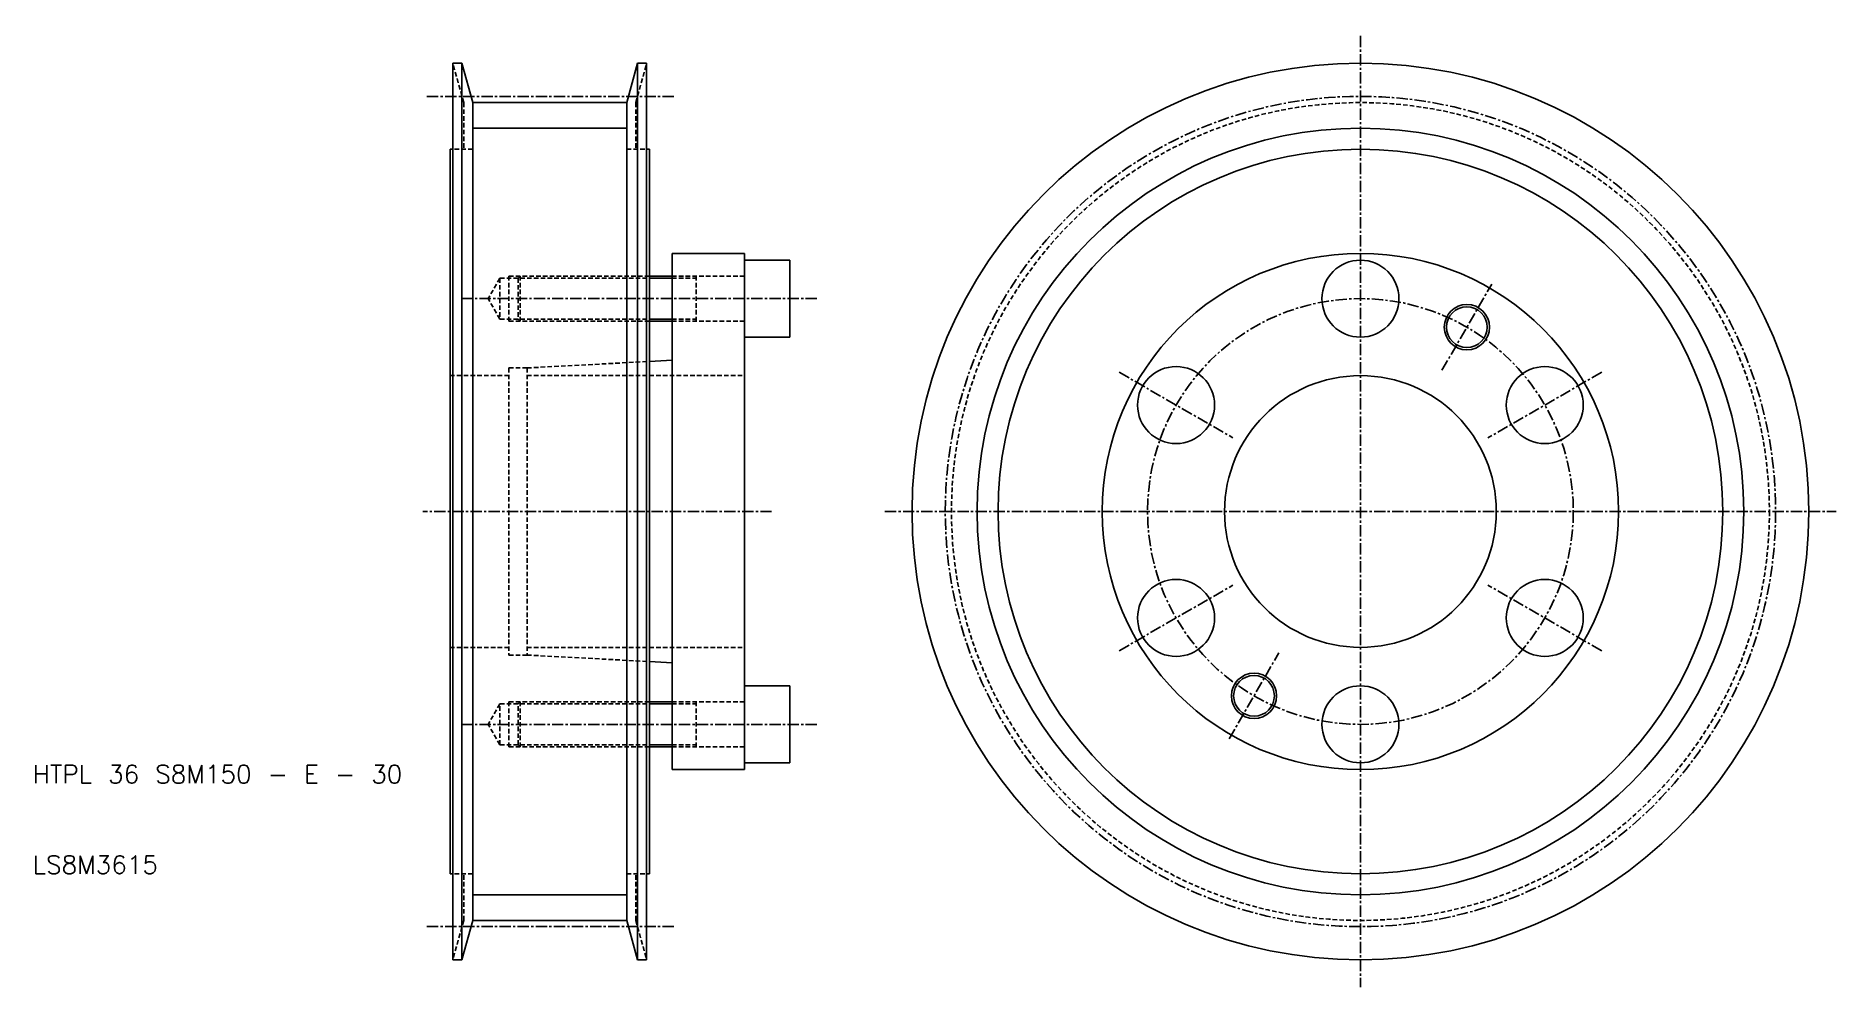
# Model space of a CAD drawing. Extents: x 6 to 204, y -2 to 102.
import ezdxf

# ---------------------------------------------------------------- set-up
doc = ezdxf.new("R2010")
doc.units = 0
doc.linetypes.add('CENTER', pattern=[2, 1.25, -0.25, 0.25, -0.25])
doc.linetypes.add('DASHED', pattern=[0.75, 0.5, -0.25])
doc.layers.get('0').update_dxf_attribs({"linetype": 'CONTINUOUS'})
doc.layers.add('CENTER', color=1, linetype='CENTER')
doc.styles.get("Standard").update_dxf_attribs({"font": 'txt.shx'})

msp = doc.modelspace()

# ---------------------------------------------------------------- linework, layer by layer
at = {"color": 7, "linetype": 'CONTINUOUS'}
for p, q in [((51.8, 99.5), (51.8, 0.5)), ((52.8, 99.5), (51.8, 99.5)), ((52.8, 99.5), (52.8, 0.5)), ((54, 95.15), (52.8, 99.5)), ((71, 95.15), (72.2, 99.5)), ((72.2, 99.5), (72.2, 0.5)), ((72.2, 99.5), (73.2, 99.5)), ((73.2, 99.5), (73.2, 0.5)), ((71, 95.15), (54, 95.15)), ((54, 95.15), (54, 4.85)), ((71, 95.15), (71, 4.85)), ((51.5, 90), (51.5, 10)), ((51.8, 90), (51.5, 90)), ((73.2, 90), (73.5, 90)), ((73.5, 90), (73.5, 10)), ((76, 78.5), (84, 78.5)), ((76, 78.5), (76, 21.5)), ((84, 78.5), (84, 21.5)), ((84, 77.75), (89, 77.75)), ((89, 77.75), (89, 69.25)), ((76, 76), (73.5, 76)), ((76, 71), (73.5, 71)), ((84, 69.25), (89, 69.25)), ((84, 69.25), (89, 69.25)), ((76, 66.7), (73.5, 66.567187)), ((76, 33.3), (73.5, 33.432812)), ((84, 30.75), (89, 30.75)), ((84, 30.75), (89, 30.75)), ((89, 22.25), (89, 30.75)), ((76, 29), (73.5, 29)), ((76, 24), (73.5, 24)), ((84, 22.25), (89, 22.25)), ((76, 21.5), (84, 21.5)), ((51.8, 10), (51.5, 10)), ((73.2, 10), (73.5, 10)), ((54, 4.85), (52.8, 0.5)), ((71, 4.85), (54, 4.85)), ((71, 4.85), (72.2, 0.5)), ((52.8, 0.5), (51.8, 0.5)), ((72.2, 0.5), (73.2, 0.5))]:
    msp.add_line(p, q, dxfattribs=at)
at = {"color": 3, "linetype": 'DASHED'}
for p, q in [((53, 95.15), (51.8, 99.5)), ((72, 95.15), (73.2, 99.5)), ((53, 95.15), (53, 90)), ((72, 95.15), (72, 90)), ((54, 90), (51.8, 90)), ((71, 90), (73.2, 90)), ((57, 75.75), (55.700962, 73.5)), ((57, 75.75), (57, 71.25)), ((57, 75.75), (73.5, 75.75)), ((58, 76), (58, 71)), ((73.5, 76), (58, 76)), ((59.25, 76), (59, 75.75)), ((59, 75.75), (59, 71.25)), ((59.25, 76), (59.25, 71)), ((84, 76), (76, 76)), ((76, 75.75), (78.666667, 75.75)), ((78.666667, 76), (78.666667, 71)), ((57, 71.25), (55.700962, 73.5)), ((57, 71.25), (73.5, 71.25)), ((73.5, 71), (58, 71)), ((59.25, 71), (59, 71.25)), ((76, 71.25), (78.666667, 71.25)), ((84, 71), (76, 71)), ((58, 65.85), (60, 65.85)), ((58, 65.85), (58, 34.15)), ((60, 65.85), (73.5, 66.567187)), ((60, 65.85), (60, 34.15)), ((51.5, 65), (58, 65)), ((60, 65), (84, 65)), ((51.5, 35), (58, 35)), ((58, 34.15), (60, 34.15)), ((60, 35), (84, 35)), ((60, 34.15), (73.5, 33.432812)), ((57, 28.75), (55.700962, 26.5)), ((57, 24.25), (57, 28.75)), ((57, 28.75), (73.5, 28.75)), ((58, 24), (58, 29)), ((73.5, 29), (58, 29)), ((59.25, 29), (59, 28.75)), ((59, 24.25), (59, 28.75)), ((59.25, 24), (59.25, 29)), ((84, 29), (76, 29)), ((76, 28.75), (78.666667, 28.75)), ((78.666667, 24), (78.666667, 29)), ((57, 24.25), (55.700962, 26.5)), ((57, 24.25), (73.5, 24.25)), ((73.5, 24), (58, 24)), ((59.25, 24), (59, 24.25)), ((76, 24.25), (78.666667, 24.25)), ((84, 24), (76, 24)), ((54, 10), (51.8, 10)), ((53, 4.85), (53, 10)), ((71, 10), (73.2, 10)), ((72, 4.85), (72, 10)), ((53, 4.85), (51.8, 0.5)), ((72, 4.85), (73.2, 0.5))]:
    msp.add_line(p, q, dxfattribs=at)
at = {"color": 3, "linetype": 'CONTINUOUS'}
for p, q in [((71, 92.32), (54, 92.32)), ((76, 75.75), (73.5, 75.75)), ((76, 71.25), (73.5, 71.25)), ((76, 28.75), (73.5, 28.75)), ((76, 24.25), (73.5, 24.25)), ((71, 7.68), (54, 7.68))]:
    msp.add_line(p, q, dxfattribs=at)
at = {"color": 7, "linetype": 'CONTINUOUS'}
for centre, radius in [((152, 50), 49.5), ((152, 50), 40), ((152, 50), 28.5), ((152, 50), 28.5), ((152, 73.5), 4.25), ((163.75, 70.351597), 2.25), ((131.648403, 61.75), 4.25), ((172.351597, 61.75), 4.25), ((152, 50), 15), ((131.648403, 38.25), 4.25), ((172.351597, 38.25), 4.25), ((140.25, 29.648403), 2.25), ((152, 26.5), 4.25)]:
    msp.add_circle(centre, radius, dxfattribs=at)
at = {"color": 3, "linetype": 'DASHED'}
msp.add_circle((152, 50), 45.15, dxfattribs=at)
at = {"color": 3, "linetype": 'CONTINUOUS'}
for centre, radius in [((152, 50), 42.32), ((163.75, 70.351597), 2.5), ((140.25, 29.648403), 2.5)]:
    msp.add_circle(centre, radius, dxfattribs=at)
at = {"layer": 'CENTER', "color": 1, "linetype": 'CENTER'}
for p, q in [((152, 102.5), (152, -2.5)), ((76.2, 95.835), (48.8, 95.835)), ((161, 65.588457), (166.5, 75.114737)), ((92, 73.5), (52.700962, 73.5)), ((125.369719, 65.375), (137.927087, 58.125)), ((178.630281, 65.375), (166.072913, 58.125)), ((87, 50), (48.5, 50)), ((99.5, 50), (204.5, 50)), ((125.369719, 34.625), (137.927087, 41.875)), ((178.630281, 34.625), (166.072913, 41.875)), ((137.5, 24.885263), (143, 34.411543)), ((92, 26.5), (52.700962, 26.5)), ((76.2, 4.165), (48.8, 4.165))]:
    msp.add_line(p, q, dxfattribs=at)
for radius in [45.835, 23.5]:
    msp.add_circle((152, 50), radius, dxfattribs=at)

# ---------------------------------------------------------------- texts
at = {"color": 7, "linetype": 'CONTINUOUS'}
for s, p in [('HTPL 36 S8M150 - E - 30', (5.441873, 20)), ('LS8M3615', (5.441873, 10))]:
    msp.add_text(s, height=2, dxfattribs=at).set_placement(p)

doc.saveas('drawing.dxf')
